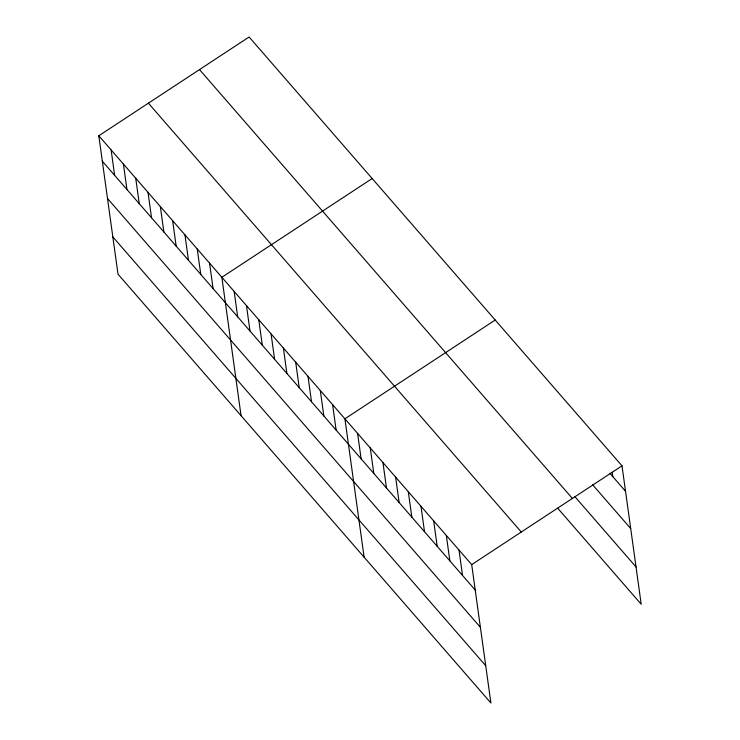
<?xml version="1.0" encoding="UTF-8"?>
<svg xmlns="http://www.w3.org/2000/svg" width="740" height="740" viewBox="0 0 740 740"><rect width="100%" height="100%" fill="white"/><g stroke="black" fill="none" stroke-linecap="round" stroke-linejoin="round"><path stroke-width="1.11" d="M98.799 135.772L471.695 564.611L490.898 703L118.002 274.161L98.799 135.772L249.103 37L621.998 465.839L641.201 604.229L557.673 508.167M372.155 178.516L221.852 277.287L241.055 415.677M495.208 320.032L344.905 418.803L364.108 557.192M471.695 564.611L621.998 465.839M609.862 473.249L625.522 491.258M592.657 484.802L630.693 528.545M574.869 496.623L636.021 566.951M199.504 69.597L572.39 498.436M148.407 103.175L521.293 532.014M102.333 161.2L475.219 590.039M107.504 198.477L480.39 627.317M112.832 236.883L485.718 665.723M612.23 472.259L612.84 476.68M459.013 550.033L462.537 575.452M446.331 535.455L449.865 560.874M433.659 520.868L437.183 546.296M420.977 506.29L424.51 531.718M408.304 491.712L411.829 517.13M395.623 477.134L399.147 502.553M382.941 462.546L386.474 487.974M370.268 447.968L373.793 473.397M357.587 433.39L361.111 458.809M332.602 404.66L336.136 430.079M320.3 390.507L323.824 415.926M307.997 376.355L311.522 401.774M295.686 362.202L299.219 387.621M283.383 348.05L286.907 373.469M271.081 333.897L274.605 359.325M258.769 319.745L262.302 345.173M246.466 305.592L249.99 331.021M234.164 291.44L237.688 316.868M209.549 263.135L213.083 288.563M197.247 248.992L200.771 274.411M184.945 234.839L188.469 260.258M172.633 220.687L176.166 246.106M160.33 206.534L163.855 231.953M148.028 192.381L151.552 217.801M135.716 178.229L139.25 203.657M123.413 164.077L126.938 189.505M111.111 149.924L114.635 175.352"/></g></svg>
